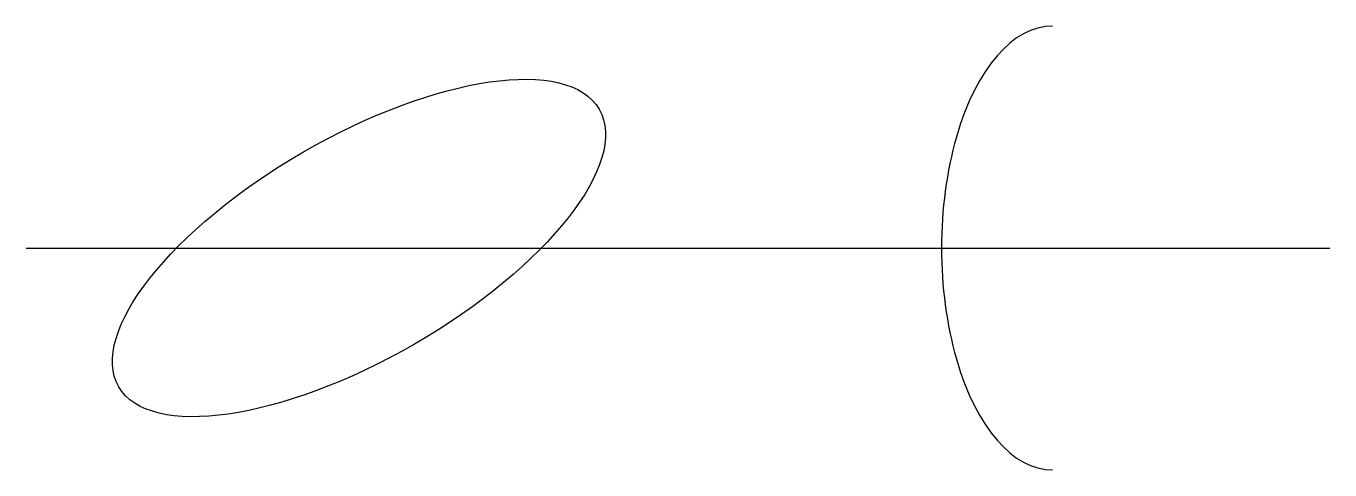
# Model space of a CAD drawing. Header units: millimetres. Extents: x -1200 to 3500, y -800 to 800.
import ezdxf

# ---------------------------------------------------------------- set-up
doc = ezdxf.new("R2010")
doc.units = ezdxf.units.MM

msp = doc.modelspace()

# ---------------------------------------------------------------- linework, layer by layer
msp.add_line((-1200, 0), (3500, 0))
at = {"color": 5}
msp.add_ellipse((2500, 0), major_axis=(0, 800), ratio=0.5, start_param=0, end_param=3.141593, dxfattribs=at)
at = {"color": 1}
msp.add_ellipse((0, 0), major_axis=(866, 500), ratio=0.4, dxfattribs=at)

doc.saveas('drawing.dxf')
